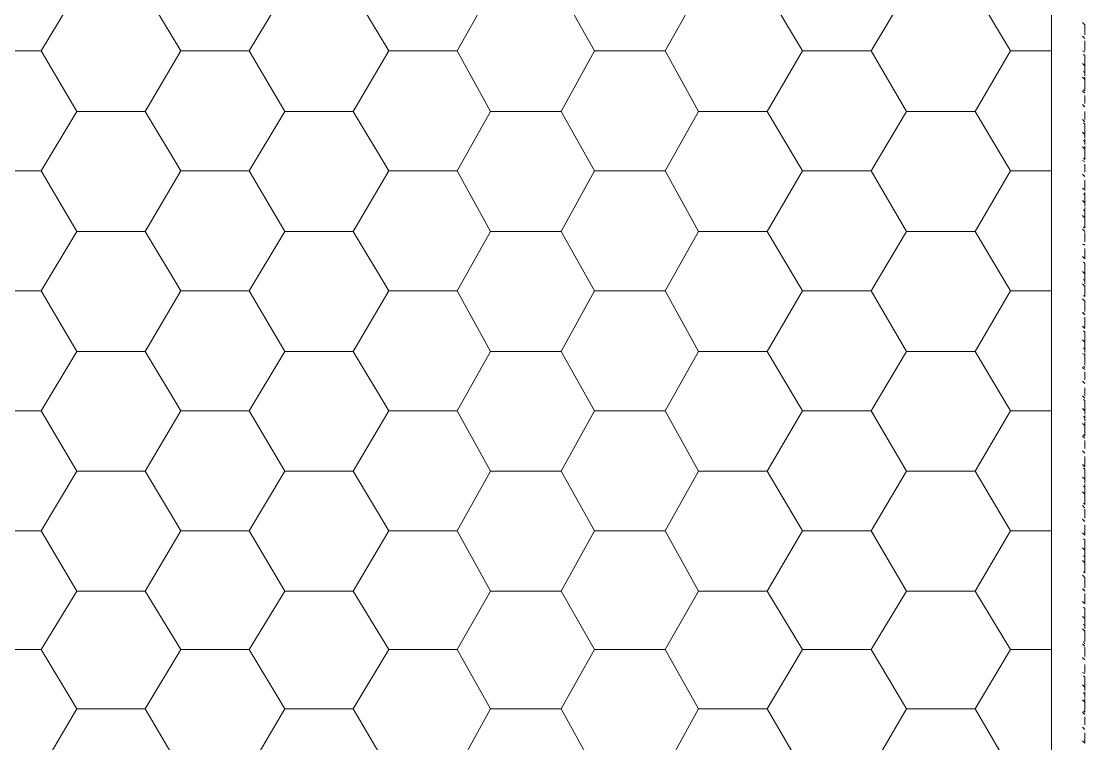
# Model space of a CAD drawing. Header units: millimetres. Extents: x 2928 to 3112, y 1220 to 1280.
# Drawn here: x 3056.784 to 3058.324, y 1269.431 to 1270.477 of the extents above; entities that cross this region are included whole.
import ezdxf

# ---------------------------------------------------------------- set-up
doc = ezdxf.new("R2010")
doc.units = ezdxf.units.MM

msp = doc.modelspace()

# ---------------------------------------------------------------- linework, layer by layer
at = {"color": 7, "linetype": 'Continuous', "lineweight": 5, "true_color": 0x000007}
for points in [[(3058.27562, 1268.15632), (3052.47342, 1268.15632), (3058.27562, 1268.15632), (3058.27562, 1274.95752), (3052.47342, 1274.95752), (3052.47342, 1268.15632)], [(3058.27562, 1268.15632), (3058.27562, 1274.95752), (3058.27562, 1274.95752)]]:
    msp.add_lwpolyline(points, dxfattribs=at)
at = {"color": 9, "linetype": 'Continuous', "lineweight": 13, "true_color": 0xbababa}
for points in [[(3056.81349, 1270.43387), (3056.86476, 1270.51987), (3056.86476, 1270.51987)], [(3057.01528, 1270.43387), (3056.964, 1270.51987), (3056.964, 1270.51987)], [(3057.11452, 1270.43387), (3057.16579, 1270.51987), (3057.16579, 1270.51987)], [(3057.3163, 1270.43387), (3057.26503, 1270.51987), (3057.26503, 1270.51987)], [(3057.41554, 1270.43387), (3057.46351, 1270.51987), (3057.46351, 1270.51987)], [(3057.61402, 1270.43387), (3057.56606, 1270.51987), (3057.56606, 1270.51987)], [(3057.71657, 1270.43387), (3057.76453, 1270.51987), (3057.76453, 1270.51987)], [(3057.91505, 1270.43387), (3057.86377, 1270.51987), (3057.86377, 1270.51987)], [(3058.01429, 1270.43387), (3058.06556, 1270.51987), (3058.06556, 1270.51987)], [(3058.21607, 1270.43387), (3058.1648, 1270.51987), (3058.1648, 1270.51987)], [(3056.71425, 1270.43387), (3056.81349, 1270.43387), (3056.81349, 1270.43387)], [(3056.86476, 1270.3462), (3056.81349, 1270.43387), (3056.81349, 1270.43387)], [(3056.964, 1270.3462), (3057.01528, 1270.43387), (3057.01528, 1270.43387)], [(3057.01528, 1270.43387), (3057.11452, 1270.43387), (3057.11452, 1270.43387)], [(3057.16579, 1270.3462), (3057.11452, 1270.43387), (3057.11452, 1270.43387)], [(3057.26503, 1270.3462), (3057.3163, 1270.43387), (3057.3163, 1270.43387)], [(3057.3163, 1270.43387), (3057.41554, 1270.43387), (3057.41554, 1270.43387)], [(3057.46351, 1270.3462), (3057.41554, 1270.43387), (3057.41554, 1270.43387)], [(3057.56606, 1270.3462), (3057.61402, 1270.43387), (3057.61402, 1270.43387)], [(3057.61402, 1270.43387), (3057.71657, 1270.43387), (3057.71657, 1270.43387)], [(3057.76453, 1270.3462), (3057.71657, 1270.43387), (3057.71657, 1270.43387)], [(3057.86377, 1270.3462), (3057.91505, 1270.43387), (3057.91505, 1270.43387)], [(3057.91505, 1270.43387), (3058.01429, 1270.43387), (3058.01429, 1270.43387)], [(3058.06556, 1270.3462), (3058.01429, 1270.43387), (3058.01429, 1270.43387)], [(3058.1648, 1270.3462), (3058.21607, 1270.43387), (3058.21607, 1270.43387)], [(3058.21607, 1270.43387), (3058.27562, 1270.43387), (3058.27562, 1270.43387)], [(3056.81349, 1270.2602), (3056.86476, 1270.3462), (3056.86476, 1270.3462)], [(3056.86476, 1270.3462), (3056.964, 1270.3462), (3056.964, 1270.3462)], [(3057.01528, 1270.2602), (3056.964, 1270.3462), (3056.964, 1270.3462)], [(3057.11452, 1270.2602), (3057.16579, 1270.3462), (3057.16579, 1270.3462)], [(3057.16579, 1270.3462), (3057.26503, 1270.3462), (3057.26503, 1270.3462)], [(3057.3163, 1270.2602), (3057.26503, 1270.3462), (3057.26503, 1270.3462)], [(3057.41554, 1270.2602), (3057.46351, 1270.3462), (3057.46351, 1270.3462)], [(3057.46351, 1270.3462), (3057.56606, 1270.3462), (3057.56606, 1270.3462)], [(3057.61402, 1270.2602), (3057.56606, 1270.3462), (3057.56606, 1270.3462)], [(3057.71657, 1270.2602), (3057.76453, 1270.3462), (3057.76453, 1270.3462)], [(3057.76453, 1270.3462), (3057.86377, 1270.3462), (3057.86377, 1270.3462)], [(3057.91505, 1270.2602), (3057.86377, 1270.3462), (3057.86377, 1270.3462)], [(3058.01429, 1270.2602), (3058.06556, 1270.3462), (3058.06556, 1270.3462)], [(3058.06556, 1270.3462), (3058.1648, 1270.3462), (3058.1648, 1270.3462)], [(3058.21607, 1270.2602), (3058.1648, 1270.3462), (3058.1648, 1270.3462)], [(3056.71425, 1270.2602), (3056.81349, 1270.2602), (3056.81349, 1270.2602)], [(3056.86476, 1270.17253), (3056.81349, 1270.2602), (3056.81349, 1270.2602)], [(3056.964, 1270.17253), (3057.01528, 1270.2602), (3057.01528, 1270.2602)], [(3057.01528, 1270.2602), (3057.11452, 1270.2602), (3057.11452, 1270.2602)], [(3057.16579, 1270.17253), (3057.11452, 1270.2602), (3057.11452, 1270.2602)], [(3057.26503, 1270.17253), (3057.3163, 1270.2602), (3057.3163, 1270.2602)], [(3057.3163, 1270.2602), (3057.41554, 1270.2602), (3057.41554, 1270.2602)], [(3057.46351, 1270.17253), (3057.41554, 1270.2602), (3057.41554, 1270.2602)], [(3057.56606, 1270.17253), (3057.61402, 1270.2602), (3057.61402, 1270.2602)], [(3057.61402, 1270.2602), (3057.71657, 1270.2602), (3057.71657, 1270.2602)], [(3057.76453, 1270.17253), (3057.71657, 1270.2602), (3057.71657, 1270.2602)], [(3057.86377, 1270.17253), (3057.91505, 1270.2602), (3057.91505, 1270.2602)], [(3057.91505, 1270.2602), (3058.01429, 1270.2602), (3058.01429, 1270.2602)], [(3058.06556, 1270.17253), (3058.01429, 1270.2602), (3058.01429, 1270.2602)], [(3058.1648, 1270.17253), (3058.21607, 1270.2602), (3058.21607, 1270.2602)], [(3058.21607, 1270.2602), (3058.27562, 1270.2602), (3058.27562, 1270.2602)], [(3056.81349, 1270.08653), (3056.86476, 1270.17253), (3056.86476, 1270.17253)], [(3056.86476, 1270.17253), (3056.964, 1270.17253), (3056.964, 1270.17253)], [(3057.01528, 1270.08653), (3056.964, 1270.17253), (3056.964, 1270.17253)], [(3057.11452, 1270.08653), (3057.16579, 1270.17253), (3057.16579, 1270.17253)], [(3057.16579, 1270.17253), (3057.26503, 1270.17253), (3057.26503, 1270.17253)], [(3057.3163, 1270.08653), (3057.26503, 1270.17253), (3057.26503, 1270.17253)], [(3057.41554, 1270.08653), (3057.46351, 1270.17253), (3057.46351, 1270.17253)], [(3057.46351, 1270.17253), (3057.56606, 1270.17253), (3057.56606, 1270.17253)], [(3057.61402, 1270.08653), (3057.56606, 1270.17253), (3057.56606, 1270.17253)], [(3057.71657, 1270.08653), (3057.76453, 1270.17253), (3057.76453, 1270.17253)], [(3057.76453, 1270.17253), (3057.86377, 1270.17253), (3057.86377, 1270.17253)], [(3057.91505, 1270.08653), (3057.86377, 1270.17253), (3057.86377, 1270.17253)], [(3058.01429, 1270.08653), (3058.06556, 1270.17253), (3058.06556, 1270.17253)], [(3058.06556, 1270.17253), (3058.1648, 1270.17253), (3058.1648, 1270.17253)], [(3058.21607, 1270.08653), (3058.1648, 1270.17253), (3058.1648, 1270.17253)], [(3056.71425, 1270.08653), (3056.81349, 1270.08653), (3056.81349, 1270.08653)], [(3056.86476, 1269.99887), (3056.81349, 1270.08653), (3056.81349, 1270.08653)], [(3056.964, 1269.99887), (3057.01528, 1270.08653), (3057.01528, 1270.08653)], [(3057.01528, 1270.08653), (3057.11452, 1270.08653), (3057.11452, 1270.08653)], [(3057.16579, 1269.99887), (3057.11452, 1270.08653), (3057.11452, 1270.08653)], [(3057.26503, 1269.99887), (3057.3163, 1270.08653), (3057.3163, 1270.08653)], [(3057.3163, 1270.08653), (3057.41554, 1270.08653), (3057.41554, 1270.08653)], [(3057.46351, 1269.99887), (3057.41554, 1270.08653), (3057.41554, 1270.08653)], [(3057.56606, 1269.99887), (3057.61402, 1270.08653), (3057.61402, 1270.08653)], [(3057.61402, 1270.08653), (3057.71657, 1270.08653), (3057.71657, 1270.08653)], [(3057.76453, 1269.99887), (3057.71657, 1270.08653), (3057.71657, 1270.08653)], [(3057.86377, 1269.99887), (3057.91505, 1270.08653), (3057.91505, 1270.08653)], [(3057.91505, 1270.08653), (3058.01429, 1270.08653), (3058.01429, 1270.08653)], [(3058.06556, 1269.99887), (3058.01429, 1270.08653), (3058.01429, 1270.08653)], [(3058.1648, 1269.99887), (3058.21607, 1270.08653), (3058.21607, 1270.08653)], [(3058.21607, 1270.08653), (3058.27562, 1270.08653), (3058.27562, 1270.08653)], [(3056.81349, 1269.91286), (3056.86476, 1269.99887), (3056.86476, 1269.99887)], [(3056.86476, 1269.99887), (3056.964, 1269.99887), (3056.964, 1269.99887)], [(3057.01528, 1269.91286), (3056.964, 1269.99887), (3056.964, 1269.99887)], [(3057.11452, 1269.91286), (3057.16579, 1269.99887), (3057.16579, 1269.99887)], [(3057.16579, 1269.99887), (3057.26503, 1269.99887), (3057.26503, 1269.99887)], [(3057.3163, 1269.91286), (3057.26503, 1269.99887), (3057.26503, 1269.99887)], [(3057.41554, 1269.91286), (3057.46351, 1269.99887), (3057.46351, 1269.99887)], [(3057.46351, 1269.99887), (3057.56606, 1269.99887), (3057.56606, 1269.99887)], [(3057.61402, 1269.91286), (3057.56606, 1269.99887), (3057.56606, 1269.99887)], [(3057.71657, 1269.91286), (3057.76453, 1269.99887), (3057.76453, 1269.99887)], [(3057.76453, 1269.99887), (3057.86377, 1269.99887), (3057.86377, 1269.99887)], [(3057.91505, 1269.91286), (3057.86377, 1269.99887), (3057.86377, 1269.99887)], [(3058.01429, 1269.91286), (3058.06556, 1269.99887), (3058.06556, 1269.99887)], [(3058.06556, 1269.99887), (3058.1648, 1269.99887), (3058.1648, 1269.99887)], [(3058.21607, 1269.91286), (3058.1648, 1269.99887), (3058.1648, 1269.99887)], [(3056.71425, 1269.91286), (3056.81349, 1269.91286), (3056.81349, 1269.91286)], [(3056.86476, 1269.8252), (3056.81349, 1269.91286), (3056.81349, 1269.91286)], [(3056.964, 1269.8252), (3057.01528, 1269.91286), (3057.01528, 1269.91286)], [(3057.01528, 1269.91286), (3057.11452, 1269.91286), (3057.11452, 1269.91286)], [(3057.16579, 1269.8252), (3057.11452, 1269.91286), (3057.11452, 1269.91286)], [(3057.26503, 1269.8252), (3057.3163, 1269.91286), (3057.3163, 1269.91286)], [(3057.3163, 1269.91286), (3057.41554, 1269.91286), (3057.41554, 1269.91286)], [(3057.46351, 1269.8252), (3057.41554, 1269.91286), (3057.41554, 1269.91286)], [(3057.56606, 1269.8252), (3057.61402, 1269.91286), (3057.61402, 1269.91286)], [(3057.61402, 1269.91286), (3057.71657, 1269.91286), (3057.71657, 1269.91286)], [(3057.76453, 1269.8252), (3057.71657, 1269.91286), (3057.71657, 1269.91286)], [(3057.86377, 1269.8252), (3057.91505, 1269.91286), (3057.91505, 1269.91286)], [(3057.91505, 1269.91286), (3058.01429, 1269.91286), (3058.01429, 1269.91286)], [(3058.06556, 1269.8252), (3058.01429, 1269.91286), (3058.01429, 1269.91286)], [(3058.1648, 1269.8252), (3058.21607, 1269.91286), (3058.21607, 1269.91286)], [(3058.21607, 1269.91286), (3058.27562, 1269.91286), (3058.27562, 1269.91286)], [(3056.81349, 1269.73919), (3056.86476, 1269.8252), (3056.86476, 1269.8252)], [(3056.86476, 1269.8252), (3056.964, 1269.8252), (3056.964, 1269.8252)], [(3057.01528, 1269.73919), (3056.964, 1269.8252), (3056.964, 1269.8252)], [(3057.11452, 1269.73919), (3057.16579, 1269.8252), (3057.16579, 1269.8252)], [(3057.16579, 1269.8252), (3057.26503, 1269.8252), (3057.26503, 1269.8252)], [(3057.3163, 1269.73919), (3057.26503, 1269.8252), (3057.26503, 1269.8252)], [(3057.41554, 1269.73919), (3057.46351, 1269.8252), (3057.46351, 1269.8252)], [(3057.46351, 1269.8252), (3057.56606, 1269.8252), (3057.56606, 1269.8252)], [(3057.61402, 1269.73919), (3057.56606, 1269.8252), (3057.56606, 1269.8252)], [(3057.71657, 1269.73919), (3057.76453, 1269.8252), (3057.76453, 1269.8252)], [(3057.76453, 1269.8252), (3057.86377, 1269.8252), (3057.86377, 1269.8252)], [(3057.91505, 1269.73919), (3057.86377, 1269.8252), (3057.86377, 1269.8252)], [(3058.01429, 1269.73919), (3058.06556, 1269.8252), (3058.06556, 1269.8252)], [(3058.06556, 1269.8252), (3058.1648, 1269.8252), (3058.1648, 1269.8252)], [(3058.21607, 1269.73919), (3058.1648, 1269.8252), (3058.1648, 1269.8252)], [(3056.71425, 1269.73919), (3056.81349, 1269.73919), (3056.81349, 1269.73919)], [(3056.86476, 1269.65153), (3056.81349, 1269.73919), (3056.81349, 1269.73919)], [(3056.964, 1269.65153), (3057.01528, 1269.73919), (3057.01528, 1269.73919)], [(3057.01528, 1269.73919), (3057.11452, 1269.73919), (3057.11452, 1269.73919)], [(3057.16579, 1269.65153), (3057.11452, 1269.73919), (3057.11452, 1269.73919)], [(3057.26503, 1269.65153), (3057.3163, 1269.73919), (3057.3163, 1269.73919)], [(3057.3163, 1269.73919), (3057.41554, 1269.73919), (3057.41554, 1269.73919)], [(3057.46351, 1269.65153), (3057.41554, 1269.73919), (3057.41554, 1269.73919)], [(3057.56606, 1269.65153), (3057.61402, 1269.73919), (3057.61402, 1269.73919)], [(3057.61402, 1269.73919), (3057.71657, 1269.73919), (3057.71657, 1269.73919)], [(3057.76453, 1269.65153), (3057.71657, 1269.73919), (3057.71657, 1269.73919)], [(3057.86377, 1269.65153), (3057.91505, 1269.73919), (3057.91505, 1269.73919)], [(3057.91505, 1269.73919), (3058.01429, 1269.73919), (3058.01429, 1269.73919)], [(3058.06556, 1269.65153), (3058.01429, 1269.73919), (3058.01429, 1269.73919)], [(3058.1648, 1269.65153), (3058.21607, 1269.73919), (3058.21607, 1269.73919)], [(3058.21607, 1269.73919), (3058.27562, 1269.73919), (3058.27562, 1269.73919)], [(3056.81349, 1269.56718), (3056.86476, 1269.65153), (3056.86476, 1269.65153)], [(3056.86476, 1269.65153), (3056.964, 1269.65153), (3056.964, 1269.65153)], [(3057.01528, 1269.56718), (3056.964, 1269.65153), (3056.964, 1269.65153)], [(3057.11452, 1269.56718), (3057.16579, 1269.65153), (3057.16579, 1269.65153)], [(3057.16579, 1269.65153), (3057.26503, 1269.65153), (3057.26503, 1269.65153)], [(3057.3163, 1269.56718), (3057.26503, 1269.65153), (3057.26503, 1269.65153)], [(3057.41554, 1269.56718), (3057.46351, 1269.65153), (3057.46351, 1269.65153)], [(3057.46351, 1269.65153), (3057.56606, 1269.65153), (3057.56606, 1269.65153)], [(3057.61402, 1269.56718), (3057.56606, 1269.65153), (3057.56606, 1269.65153)], [(3057.71657, 1269.56718), (3057.76453, 1269.65153), (3057.76453, 1269.65153)], [(3057.76453, 1269.65153), (3057.86377, 1269.65153), (3057.86377, 1269.65153)], [(3057.91505, 1269.56718), (3057.86377, 1269.65153), (3057.86377, 1269.65153)], [(3058.01429, 1269.56718), (3058.06556, 1269.65153), (3058.06556, 1269.65153)], [(3058.06556, 1269.65153), (3058.1648, 1269.65153), (3058.1648, 1269.65153)], [(3058.21607, 1269.56718), (3058.1648, 1269.65153), (3058.1648, 1269.65153)], [(3056.71425, 1269.56718), (3056.81349, 1269.56718), (3056.81349, 1269.56718)], [(3056.86476, 1269.48117), (3056.81349, 1269.56718), (3056.81349, 1269.56718)], [(3056.964, 1269.48117), (3057.01528, 1269.56718), (3057.01528, 1269.56718)], [(3057.01528, 1269.56718), (3057.11452, 1269.56718), (3057.11452, 1269.56718)], [(3057.16579, 1269.48117), (3057.11452, 1269.56718), (3057.11452, 1269.56718)], [(3057.26503, 1269.48117), (3057.3163, 1269.56718), (3057.3163, 1269.56718)], [(3057.3163, 1269.56718), (3057.41554, 1269.56718), (3057.41554, 1269.56718)], [(3057.46351, 1269.48117), (3057.41554, 1269.56718), (3057.41554, 1269.56718)], [(3057.56606, 1269.48117), (3057.61402, 1269.56718), (3057.61402, 1269.56718)], [(3057.61402, 1269.56718), (3057.71657, 1269.56718), (3057.71657, 1269.56718)], [(3057.76453, 1269.48117), (3057.71657, 1269.56718), (3057.71657, 1269.56718)], [(3057.86377, 1269.48117), (3057.91505, 1269.56718), (3057.91505, 1269.56718)], [(3057.91505, 1269.56718), (3058.01429, 1269.56718), (3058.01429, 1269.56718)], [(3058.06556, 1269.48117), (3058.01429, 1269.56718), (3058.01429, 1269.56718)], [(3058.1648, 1269.48117), (3058.21607, 1269.56718), (3058.21607, 1269.56718)], [(3058.21607, 1269.56718), (3058.27562, 1269.56718), (3058.27562, 1269.56718)], [(3056.81349, 1269.39351), (3056.86476, 1269.48117), (3056.86476, 1269.48117)], [(3056.86476, 1269.48117), (3056.964, 1269.48117), (3056.964, 1269.48117)], [(3057.01528, 1269.39351), (3056.964, 1269.48117), (3056.964, 1269.48117)], [(3057.11452, 1269.39351), (3057.16579, 1269.48117), (3057.16579, 1269.48117)], [(3057.16579, 1269.48117), (3057.26503, 1269.48117), (3057.26503, 1269.48117)], [(3057.3163, 1269.39351), (3057.26503, 1269.48117), (3057.26503, 1269.48117)], [(3057.41554, 1269.39351), (3057.46351, 1269.48117), (3057.46351, 1269.48117)], [(3057.46351, 1269.48117), (3057.56606, 1269.48117), (3057.56606, 1269.48117)], [(3057.61402, 1269.39351), (3057.56606, 1269.48117), (3057.56606, 1269.48117)], [(3057.71657, 1269.39351), (3057.76453, 1269.48117), (3057.76453, 1269.48117)], [(3057.76453, 1269.48117), (3057.86377, 1269.48117), (3057.86377, 1269.48117)], [(3057.91505, 1269.39351), (3057.86377, 1269.48117), (3057.86377, 1269.48117)], [(3058.01429, 1269.39351), (3058.06556, 1269.48117), (3058.06556, 1269.48117)], [(3058.06556, 1269.48117), (3058.1648, 1269.48117), (3058.1648, 1269.48117)], [(3058.21607, 1269.39351), (3058.1648, 1269.48117), (3058.1648, 1269.48117)]]:
    msp.add_lwpolyline(points, dxfattribs=at)
at = {"color": 7, "linetype": 'Continuous', "lineweight": 20, "true_color": 0x000007}
for points in [[(3058.32358, 1270.47191), (3058.32027, 1270.47521), (3058.32027, 1270.47521)], [(3058.32358, 1270.46694), (3058.32358, 1270.45702), (3058.32358, 1270.45702)], [(3058.32358, 1270.45206), (3058.32027, 1270.45537), (3058.32027, 1270.45537)], [(3058.32358, 1270.44875), (3058.32358, 1270.43717), (3058.32358, 1270.43717)], [(3058.32358, 1270.43221), (3058.32027, 1270.43387), (3058.32027, 1270.43387)], [(3058.32358, 1270.42725), (3058.32358, 1270.41733), (3058.32358, 1270.41733)], [(3058.32358, 1270.41236), (3058.32027, 1270.41567), (3058.32027, 1270.41567)], [(3058.32358, 1270.39252), (3058.32027, 1270.39582), (3058.32027, 1270.39582)], [(3058.32358, 1270.4074), (3058.32358, 1270.39748), (3058.32358, 1270.39748)], [(3058.32358, 1270.38755), (3058.32358, 1270.37598), (3058.32358, 1270.37598)], [(3058.32358, 1270.37267), (3058.32027, 1270.37598), (3058.32027, 1270.37598)], [(3058.32358, 1270.36771), (3058.32358, 1270.35778), (3058.32358, 1270.35778)], [(3058.32358, 1270.35282), (3058.32027, 1270.35613), (3058.32027, 1270.35613)], [(3058.32358, 1270.33132), (3058.32027, 1270.33463), (3058.32027, 1270.33463)], [(3058.32358, 1270.3462), (3058.32358, 1270.33793), (3058.32358, 1270.33793)], [(3058.32358, 1270.32801), (3058.32358, 1270.31643), (3058.32358, 1270.31643)], [(3058.32358, 1270.31312), (3058.32027, 1270.31643), (3058.32027, 1270.31643)], [(3058.32358, 1270.30651), (3058.32358, 1270.29824), (3058.32358, 1270.29824)], [(3058.32358, 1270.29162), (3058.32027, 1270.29493), (3058.32027, 1270.29493)], [(3058.32358, 1270.27343), (3058.32027, 1270.27508), (3058.32027, 1270.27508)], [(3058.32358, 1270.28666), (3058.32358, 1270.27674), (3058.32358, 1270.27674)], [(3058.32358, 1270.26847), (3058.32358, 1270.25854), (3058.32358, 1270.25854)], [(3058.32358, 1270.25193), (3058.32027, 1270.25523), (3058.32027, 1270.25523)], [(3058.32358, 1270.24696), (3058.32358, 1270.23704), (3058.32358, 1270.23704)], [(3058.32358, 1270.23208), (3058.32027, 1270.23539), (3058.32027, 1270.23539)], [(3058.32358, 1270.22877), (3058.32358, 1270.21719), (3058.32358, 1270.21719)], [(3058.32358, 1270.21388), (3058.32027, 1270.21719), (3058.32027, 1270.21719)], [(3058.32358, 1270.19238), (3058.32027, 1270.19569), (3058.32027, 1270.19569)], [(3058.32358, 1270.20727), (3058.32358, 1270.19569), (3058.32358, 1270.19569)], [(3058.32358, 1270.18742), (3058.32358, 1270.1775), (3058.32358, 1270.1775)], [(3058.32358, 1270.17253), (3058.32027, 1270.17584), (3058.32027, 1270.17584)], [(3058.32358, 1270.16757), (3058.32358, 1270.15765), (3058.32358, 1270.15765)], [(3058.32358, 1270.15269), (3058.32027, 1270.15434), (3058.32027, 1270.15434)], [(3058.32358, 1270.13284), (3058.32027, 1270.13615), (3058.32027, 1270.13615)], [(3058.32358, 1270.14773), (3058.32358, 1270.1378), (3058.32358, 1270.1378)], [(3058.32358, 1270.12622), (3058.32358, 1270.11795), (3058.32358, 1270.11795)], [(3058.32358, 1270.11134), (3058.32027, 1270.11465), (3058.32027, 1270.11465)], [(3058.32358, 1270.10803), (3058.32358, 1270.09645), (3058.32358, 1270.09645)], [(3058.32358, 1270.09314), (3058.32027, 1270.09645), (3058.32027, 1270.09645)], [(3058.32358, 1270.07164), (3058.32027, 1270.07495), (3058.32027, 1270.07495)], [(3058.32358, 1270.08653), (3058.32358, 1270.07826), (3058.32358, 1270.07826)], [(3058.32358, 1270.06668), (3058.32358, 1270.05676), (3058.32358, 1270.05676)], [(3058.32358, 1270.05179), (3058.32027, 1270.0551), (3058.32027, 1270.0551)], [(3058.32358, 1270.04849), (3058.32358, 1270.03691), (3058.32358, 1270.03691)], [(3058.32358, 1270.03195), (3058.32027, 1270.03525), (3058.32027, 1270.03525)], [(3058.32358, 1270.02698), (3058.32358, 1270.01706), (3058.32358, 1270.01706)], [(3058.32358, 1270.0121), (3058.32027, 1270.01541), (3058.32027, 1270.01541)], [(3058.32358, 1269.9939), (3058.32027, 1269.99556), (3058.32027, 1269.99556)], [(3058.32358, 1270.00879), (3058.32358, 1269.99721), (3058.32358, 1269.99721)], [(3058.32358, 1269.98729), (3058.32358, 1269.97902), (3058.32358, 1269.97902)], [(3058.32358, 1269.9724), (3058.32027, 1269.97571), (3058.32027, 1269.97571)], [(3058.32358, 1269.96744), (3058.32358, 1269.95752), (3058.32358, 1269.95752)], [(3058.32358, 1269.95255), (3058.32027, 1269.95586), (3058.32027, 1269.95586)], [(3058.32358, 1269.93105), (3058.32027, 1269.93436), (3058.32027, 1269.93436)], [(3058.32358, 1269.94594), (3058.32358, 1269.93767), (3058.32358, 1269.93767)], [(3058.32358, 1269.92774), (3058.32358, 1269.91617), (3058.32358, 1269.91617)], [(3058.32358, 1269.91286), (3058.32027, 1269.91617), (3058.32027, 1269.91617)], [(3058.32358, 1269.90624), (3058.32358, 1269.89797), (3058.32358, 1269.89797)], [(3058.32358, 1269.89136), (3058.32027, 1269.89466), (3058.32027, 1269.89466)], [(3058.32358, 1269.88805), (3058.32358, 1269.87647), (3058.32358, 1269.87647)], [(3058.32358, 1269.87316), (3058.32027, 1269.87647), (3058.32027, 1269.87647)], [(3058.32358, 1269.8682), (3058.32358, 1269.85828), (3058.32358, 1269.85828)], [(3058.32358, 1269.85166), (3058.32027, 1269.85497), (3058.32027, 1269.85497)], [(3058.32358, 1269.8467), (3058.32358, 1269.83678), (3058.32358, 1269.83678)], [(3058.32358, 1269.83181), (3058.32027, 1269.83512), (3058.32027, 1269.83512)], [(3058.32358, 1269.82851), (3058.32358, 1269.81693), (3058.32358, 1269.81693)], [(3058.32358, 1269.81362), (3058.32027, 1269.81693), (3058.32027, 1269.81693)], [(3058.32358, 1269.79212), (3058.32027, 1269.79543), (3058.32027, 1269.79543)], [(3058.32358, 1269.807), (3058.32358, 1269.79708), (3058.32358, 1269.79708)], [(3058.32358, 1269.78716), (3058.32358, 1269.77723), (3058.32358, 1269.77723)], [(3058.32358, 1269.77227), (3058.32027, 1269.77558), (3058.32027, 1269.77558)], [(3058.32358, 1269.76731), (3058.32358, 1269.75738), (3058.32358, 1269.75738)], [(3058.32358, 1269.75242), (3058.32027, 1269.75573), (3058.32027, 1269.75573)], [(3058.32358, 1269.73257), (3058.32027, 1269.73588), (3058.32027, 1269.73588)], [(3058.32358, 1269.74746), (3058.32358, 1269.73754), (3058.32358, 1269.73754)], [(3058.32358, 1269.72596), (3058.32358, 1269.71769), (3058.32358, 1269.71769)], [(3058.32358, 1269.71107), (3058.32027, 1269.71438), (3058.32027, 1269.71438)], [(3058.32358, 1269.70776), (3058.32358, 1269.69619), (3058.32358, 1269.69619)], [(3058.32358, 1269.69288), (3058.32027, 1269.69619), (3058.32027, 1269.69619)], [(3058.32358, 1269.67138), (3058.32027, 1269.67468), (3058.32027, 1269.67468)], [(3058.32358, 1269.68626), (3058.32358, 1269.67799), (3058.32358, 1269.67799)], [(3058.32358, 1269.66641), (3058.32358, 1269.65649), (3058.32358, 1269.65649)], [(3058.32358, 1269.65153), (3058.32027, 1269.65484), (3058.32027, 1269.65484)], [(3058.32358, 1269.64822), (3058.32358, 1269.6383), (3058.32358, 1269.6383)], [(3058.32358, 1269.63333), (3058.32027, 1269.63664), (3058.32027, 1269.63664)], [(3058.32358, 1269.62672), (3058.32358, 1269.61679), (3058.32358, 1269.61679)], [(3058.32358, 1269.61183), (3058.32027, 1269.61514), (3058.32027, 1269.61514)], [(3058.32358, 1269.59364), (3058.32027, 1269.59695), (3058.32027, 1269.59695)], [(3058.32358, 1269.60852), (3058.32358, 1269.59695), (3058.32358, 1269.59695)], [(3058.32358, 1269.58702), (3058.32358, 1269.57875), (3058.32358, 1269.57875)], [(3058.32358, 1269.57214), (3058.32027, 1269.57545), (3058.32027, 1269.57545)], [(3058.32358, 1269.56718), (3058.32358, 1269.55725), (3058.32358, 1269.55725)], [(3058.32358, 1269.55229), (3058.32027, 1269.5556), (3058.32027, 1269.5556)], [(3058.32358, 1269.53244), (3058.32027, 1269.5341), (3058.32027, 1269.5341)], [(3058.32358, 1269.54567), (3058.32358, 1269.5374), (3058.32358, 1269.5374)], [(3058.32358, 1269.52748), (3058.32358, 1269.51756), (3058.32358, 1269.51756)], [(3058.32358, 1269.51259), (3058.32027, 1269.5159), (3058.32027, 1269.5159)], [(3058.32358, 1269.50598), (3058.32358, 1269.49771), (3058.32358, 1269.49771)], [(3058.32358, 1269.49109), (3058.32027, 1269.4944), (3058.32027, 1269.4944)], [(3058.32358, 1269.48778), (3058.32358, 1269.47621), (3058.32358, 1269.47621)], [(3058.32358, 1269.4729), (3058.32027, 1269.47621), (3058.32027, 1269.47621)], [(3058.32358, 1269.46794), (3058.32358, 1269.45801), (3058.32358, 1269.45801)], [(3058.32358, 1269.4514), (3058.32027, 1269.4547), (3058.32027, 1269.4547)], [(3058.32358, 1269.44643), (3058.32358, 1269.43651), (3058.32358, 1269.43651)], [(3058.32358, 1269.43155), (3058.32027, 1269.43486), (3058.32027, 1269.43486)]]:
    msp.add_lwpolyline(points, dxfattribs=at)
at = {"color": 252, "linetype": 'Continuous', "lineweight": 13, "true_color": 0x989898}
for points in [[(3058.32358, 1270.45867), (3058.32358, 1270.47191), (3058.32358, 1270.47191)], [(3058.32358, 1270.45206), (3058.32193, 1270.45371), (3058.32193, 1270.45371)], [(3058.32358, 1270.43387), (3058.32358, 1270.44544), (3058.32358, 1270.44544)], [(3058.32358, 1270.42725), (3058.32193, 1270.4289), (3058.32193, 1270.4289)], [(3058.32358, 1270.4074), (3058.32358, 1270.42063), (3058.32358, 1270.42063)], [(3058.32358, 1270.40244), (3058.32193, 1270.40409), (3058.32193, 1270.40409)], [(3058.32358, 1270.38259), (3058.32358, 1270.39582), (3058.32358, 1270.39582)], [(3058.32358, 1270.37598), (3058.32193, 1270.37763), (3058.32193, 1270.37763)], [(3058.32358, 1270.35944), (3058.32358, 1270.36936), (3058.32358, 1270.36936)], [(3058.32358, 1270.35282), (3058.32193, 1270.35447), (3058.32193, 1270.35447)], [(3058.32358, 1270.33463), (3058.32358, 1270.3462), (3058.32358, 1270.3462)], [(3058.32358, 1270.32801), (3058.32193, 1270.32966), (3058.32193, 1270.32966)], [(3058.32358, 1270.30816), (3058.32358, 1270.32139), (3058.32358, 1270.32139)], [(3058.32358, 1270.30155), (3058.32193, 1270.30485), (3058.32193, 1270.30485)], [(3058.32358, 1270.28335), (3058.32358, 1270.29658), (3058.32358, 1270.29658)], [(3058.32358, 1270.27674), (3058.32193, 1270.27839), (3058.32193, 1270.27839)], [(3058.32358, 1270.25854), (3058.32358, 1270.27012), (3058.32358, 1270.27012)], [(3058.32358, 1270.25193), (3058.32193, 1270.25358), (3058.32193, 1270.25358)], [(3058.32358, 1270.23208), (3058.32358, 1270.24531), (3058.32358, 1270.24531)], [(3058.32358, 1270.22546), (3058.32193, 1270.22712), (3058.32193, 1270.22712)], [(3058.32358, 1270.20892), (3058.32358, 1270.22215), (3058.32358, 1270.22215)], [(3058.32358, 1270.20231), (3058.32193, 1270.20396), (3058.32193, 1270.20396)], [(3058.32358, 1270.18411), (3058.32358, 1270.19569), (3058.32358, 1270.19569)], [(3058.32358, 1270.1775), (3058.32193, 1270.17915), (3058.32193, 1270.17915)], [(3058.32358, 1270.15765), (3058.32358, 1270.17088), (3058.32358, 1270.17088)], [(3058.32358, 1270.15269), (3058.32193, 1270.15434), (3058.32193, 1270.15434)], [(3058.32358, 1270.13284), (3058.32358, 1270.14607), (3058.32358, 1270.14607)], [(3058.32358, 1270.12622), (3058.32193, 1270.12788), (3058.32193, 1270.12788)], [(3058.32358, 1270.10803), (3058.32358, 1270.11961), (3058.32358, 1270.11961)], [(3058.32358, 1270.10141), (3058.32193, 1270.10307), (3058.32193, 1270.10307)], [(3058.32358, 1270.08487), (3058.32358, 1270.0948), (3058.32358, 1270.0948)], [(3058.32358, 1270.07826), (3058.32193, 1270.07991), (3058.32193, 1270.07991)], [(3058.32358, 1270.05841), (3058.32358, 1270.07164), (3058.32358, 1270.07164)], [(3058.32358, 1270.05179), (3058.32193, 1270.0551), (3058.32193, 1270.0551)], [(3058.32358, 1270.0336), (3058.32358, 1270.04683), (3058.32358, 1270.04683)], [(3058.32358, 1270.02698), (3058.32193, 1270.02864), (3058.32193, 1270.02864)], [(3058.32358, 1270.00879), (3058.32358, 1270.02037), (3058.32358, 1270.02037)], [(3058.32358, 1270.00217), (3058.32193, 1270.00383), (3058.32193, 1270.00383)], [(3058.32358, 1269.98233), (3058.32358, 1269.99556), (3058.32358, 1269.99556)], [(3058.32358, 1269.97571), (3058.32193, 1269.97736), (3058.32193, 1269.97736)], [(3058.32358, 1269.95917), (3058.32358, 1269.96909), (3058.32358, 1269.96909)], [(3058.32358, 1269.95255), (3058.32193, 1269.95421), (3058.32193, 1269.95421)], [(3058.32358, 1269.93436), (3058.32358, 1269.94594), (3058.32358, 1269.94594)], [(3058.32358, 1269.92774), (3058.32193, 1269.9294), (3058.32193, 1269.9294)], [(3058.32358, 1269.9079), (3058.32358, 1269.92113), (3058.32358, 1269.92113)], [(3058.32358, 1269.90293), (3058.32193, 1269.90459), (3058.32193, 1269.90459)], [(3058.32358, 1269.88309), (3058.32358, 1269.89632), (3058.32358, 1269.89632)], [(3058.32358, 1269.87647), (3058.32193, 1269.87813), (3058.32193, 1269.87813)], [(3058.32358, 1269.85828), (3058.32358, 1269.86986), (3058.32358, 1269.86986)], [(3058.32358, 1269.85166), (3058.32193, 1269.85332), (3058.32193, 1269.85332)], [(3058.32358, 1269.83181), (3058.32358, 1269.84505), (3058.32358, 1269.84505)], [(3058.32358, 1269.82851), (3058.32193, 1269.83016), (3058.32193, 1269.83016)], [(3058.32358, 1269.80866), (3058.32358, 1269.82189), (3058.32358, 1269.82189)], [(3058.32358, 1269.80204), (3058.32193, 1269.8037), (3058.32193, 1269.8037)], [(3058.32358, 1269.78385), (3058.32358, 1269.79708), (3058.32358, 1269.79708)], [(3058.32358, 1269.77723), (3058.32193, 1269.77889), (3058.32193, 1269.77889)], [(3058.32358, 1269.75738), (3058.32358, 1269.77062), (3058.32358, 1269.77062)], [(3058.32358, 1269.75242), (3058.32193, 1269.75408), (3058.32193, 1269.75408)], [(3058.32358, 1269.73257), (3058.32358, 1269.74581), (3058.32358, 1269.74581)], [(3058.32358, 1269.72596), (3058.32193, 1269.72761), (3058.32193, 1269.72761)], [(3058.32358, 1269.70776), (3058.32358, 1269.71934), (3058.32358, 1269.71934)], [(3058.32358, 1269.70115), (3058.32193, 1269.7028), (3058.32193, 1269.7028)], [(3058.32358, 1269.68461), (3058.32358, 1269.69619), (3058.32358, 1269.69619)], [(3058.32358, 1269.67799), (3058.32193, 1269.67965), (3058.32193, 1269.67965)], [(3058.32358, 1269.65814), (3058.32358, 1269.67138), (3058.32358, 1269.67138)], [(3058.32358, 1269.65153), (3058.32193, 1269.65484), (3058.32193, 1269.65484)], [(3058.32358, 1269.63333), (3058.32358, 1269.64657), (3058.32358, 1269.64657)], [(3058.32358, 1269.62672), (3058.32193, 1269.62837), (3058.32193, 1269.62837)], [(3058.32358, 1269.60852), (3058.32358, 1269.6201), (3058.32358, 1269.6201)], [(3058.32358, 1269.60191), (3058.32193, 1269.60356), (3058.32193, 1269.60356)], [(3058.32358, 1269.58206), (3058.32358, 1269.59529), (3058.32358, 1269.59529)], [(3058.32358, 1269.57545), (3058.32193, 1269.57875), (3058.32193, 1269.57875)], [(3058.32358, 1269.55891), (3058.32358, 1269.57048), (3058.32358, 1269.57048)], [(3058.32358, 1269.55229), (3058.32193, 1269.55394), (3058.32193, 1269.55394)], [(3058.32358, 1269.5341), (3058.32358, 1269.54567), (3058.32358, 1269.54567)], [(3058.32358, 1269.52748), (3058.32193, 1269.52913), (3058.32193, 1269.52913)], [(3058.32358, 1269.50763), (3058.32358, 1269.52086), (3058.32358, 1269.52086)], [(3058.32358, 1269.50267), (3058.32193, 1269.50432), (3058.32193, 1269.50432)], [(3058.32358, 1269.48282), (3058.32358, 1269.49605), (3058.32358, 1269.49605)], [(3058.32358, 1269.47621), (3058.32193, 1269.47786), (3058.32193, 1269.47786)], [(3058.32358, 1269.45801), (3058.32358, 1269.46959), (3058.32358, 1269.46959)], [(3058.32358, 1269.4514), (3058.32193, 1269.45305), (3058.32193, 1269.45305)], [(3058.32358, 1269.43155), (3058.32358, 1269.44478), (3058.32358, 1269.44478)]]:
    msp.add_lwpolyline(points, dxfattribs=at)

doc.saveas('drawing.dxf')
